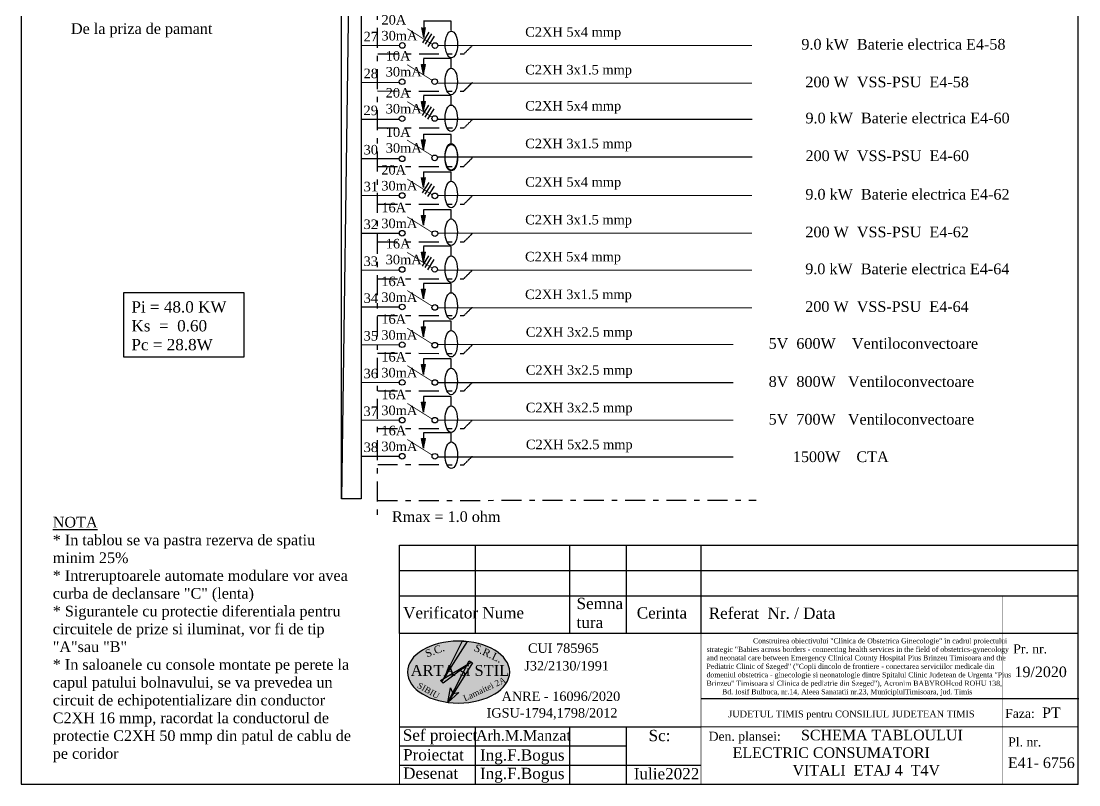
# Model space of a CAD drawing. Header units: inches. Extents: x -369701 to 85886, y 28217 to 66726.
# Drawn here: x 52113 to 66137, y 28218 to 38344 of the extents above; entities that cross this region are included whole.
import ezdxf

# ---------------------------------------------------------------- set-up
doc = ezdxf.new("R2010")
doc.units = ezdxf.units.IN
doc.header["$MEASUREMENT"] = 0
doc.linetypes.add('DOUBLE_DASHED', pattern=[1.093611, 0.529167, -0.211667, 0.141111, -0.211667])
doc.layers.add('Circuite', color=7, linetype='Continuous', lineweight=25)
for name, color, linetype in [('circuite iluminat normal', 7, 'Continuous'), ('ELECTRICAL', 7, 'Continuous'), ('Texte', 7, 'Continuous')]:
    doc.layers.add(name, color=color, linetype=linetype)
doc.styles.get("Standard").update_dxf_attribs({"font": 'arial.ttf'})

msp = doc.modelspace()

# ---------------------------------------------------------------- hatches: boundary and pattern name
at = {"layer": 'Circuite', "linetype": 'Continuous'}
h = msp.add_hatch(color=256, dxfattribs=at)
h.paths.add_polyline_path([(57450, 38128), (57450, 38258), (57424, 38258)])
h.paths.add_polyline_path([(57476, 38258), (57450, 38258), (57450, 38128)])
h = msp.add_hatch(color=256, dxfattribs=at)
h.paths.add_polyline_path([(57450, 38128), (57450, 38258), (57424, 38258)])
h.paths.add_polyline_path([(57476, 38258), (57450, 38258), (57450, 38128)])
h = msp.add_hatch(color=256, dxfattribs=at)
h.paths.add_polyline_path([(57448, 37639), (57448, 37769), (57422, 37769)])
h.paths.add_polyline_path([(57474, 37769), (57448, 37769), (57448, 37639)])
h = msp.add_hatch(color=256, dxfattribs=at)
h.paths.add_polyline_path([(57448, 37150), (57448, 37279), (57422, 37279)])
h.paths.add_polyline_path([(57474, 37279), (57448, 37279), (57448, 37150)])
h = msp.add_hatch(color=256, dxfattribs=at)
h.paths.add_polyline_path([(57448, 36639), (57448, 36769), (57422, 36769)])
h.paths.add_polyline_path([(57474, 36769), (57448, 36769), (57448, 36639)])
h = msp.add_hatch(color=256, dxfattribs=at)
h.paths.add_polyline_path([(57448, 36139), (57448, 36269), (57422, 36269)])
h.paths.add_polyline_path([(57475, 36269), (57448, 36269), (57448, 36139)])
h = msp.add_hatch(color=256, dxfattribs=at)
h.paths.add_polyline_path([(57448, 36139), (57448, 36269), (57422, 36269)])
h.paths.add_polyline_path([(57475, 36269), (57448, 36269), (57448, 36139)])
h = msp.add_hatch(color=256, dxfattribs=at)
h.paths.add_polyline_path([(57448, 35639), (57448, 35769), (57422, 35769)])
h.paths.add_polyline_path([(57475, 35769), (57448, 35769), (57448, 35639)])
h = msp.add_hatch(color=256, dxfattribs=at)
h.paths.add_polyline_path([(57448, 35639), (57448, 35769), (57422, 35769)])
h.paths.add_polyline_path([(57475, 35769), (57448, 35769), (57448, 35639)])
h = msp.add_hatch(color=256, dxfattribs=at)
h.paths.add_polyline_path([(57448, 35150), (57448, 35279), (57422, 35279)])
h.paths.add_polyline_path([(57474, 35279), (57448, 35279), (57448, 35150)])
h = msp.add_hatch(color=256, dxfattribs=at)
h.paths.add_polyline_path([(57448, 34660), (57448, 34790), (57422, 34790)])
h.paths.add_polyline_path([(57475, 34790), (57448, 34790), (57448, 34660)])
h = msp.add_hatch(color=256, dxfattribs=at)
h.paths.add_polyline_path([(57448, 34660), (57448, 34790), (57422, 34790)])
h.paths.add_polyline_path([(57474, 34790), (57448, 34790), (57448, 34660)])
h = msp.add_hatch(color=256, dxfattribs=at)
h.paths.add_polyline_path([(57448, 34160), (57448, 34290), (57422, 34290)])
h.paths.add_polyline_path([(57475, 34290), (57448, 34290), (57448, 34160)])
h = msp.add_hatch(color=256, dxfattribs=at)
h.paths.add_polyline_path([(57448, 34160), (57448, 34290), (57422, 34290)])
h.paths.add_polyline_path([(57474, 34290), (57448, 34290), (57448, 34160)])
h = msp.add_hatch(color=256, dxfattribs=at)
h.paths.add_polyline_path([(57449, 33660), (57449, 33790), (57423, 33790)])
h.paths.add_polyline_path([(57475, 33790), (57449, 33790), (57449, 33660)])
h = msp.add_hatch(color=256, dxfattribs=at)
h.paths.add_polyline_path([(57449, 33660), (57449, 33790), (57423, 33790)])
h.paths.add_polyline_path([(57475, 33790), (57449, 33790), (57449, 33660)])
h = msp.add_hatch(color=256, dxfattribs=at)
h.paths.add_polyline_path([(57449, 33160), (57449, 33290), (57423, 33290)])
h.paths.add_polyline_path([(57475, 33290), (57449, 33290), (57449, 33160)])
h = msp.add_hatch(color=256, dxfattribs=at)
h.paths.add_polyline_path([(57449, 33160), (57449, 33290), (57423, 33290)])
h.paths.add_polyline_path([(57475, 33290), (57449, 33290), (57449, 33160)])
h = msp.add_hatch(color=256, dxfattribs=at)
h.paths.add_polyline_path([(57449, 32682), (57449, 32812), (57423, 32812)])
h.paths.add_polyline_path([(57475, 32812), (57449, 32812), (57449, 32682)])
h = msp.add_hatch(color=256, dxfattribs=at)
h.paths.add_polyline_path([(57449, 32682), (57449, 32812), (57423, 32812)])
h.paths.add_polyline_path([(57475, 32812), (57449, 32812), (57449, 32682)])
at = {"layer": 'ELECTRICAL', "linetype": 'Continuous', "true_color": 0x7fd2f5}
h = msp.add_hatch(color=141, dxfattribs=at)
edge = h.paths.add_edge_path()
edge.add_ellipse((57912, 29713), major_axis=(-678, 0), ratio=0.605763, start_angle=0, end_angle=360, ccw=False)
h.paths.add_polyline_path([(57937, 29407), (58508, 29673), (58560, 29561), (57989, 29295)], flags=9)
h.paths.add_polyline_path([(57388, 29609), (57684, 29440), (57623, 29334), (57328, 29503)], flags=24)
h.paths.add_polyline_path([(58138, 30124), (58510, 29947), (58444, 29809), (58072, 29986)], flags=25)
h.paths.add_polyline_path([(57424, 30014), (57691, 30114), (57745, 29972), (57478, 29871)], flags=25)
h.paths.add_polyline_path([(57235, 29843), (58576, 29843), (58576, 29620), (57235, 29620)], flags=25)
at = {"layer": 'ELECTRICAL', "linetype": 'Continuous'}
h = msp.add_hatch(color=1, dxfattribs=at)
h.paths.add_polyline_path([(58029, 30118), (57962, 30124), (57713, 29627), (57721, 29632)])
h.paths.add_polyline_path([(57713, 29627), (57673, 29603), (57692, 29585)])
h.paths.add_polyline_path([(57721, 29632), (57713, 29627), (57692, 29585)], flags=17)
h.paths.add_polyline_path([(58019, 29802), (58026, 29815), (57721, 29632), (57692, 29585), (57710, 29566)])
h.paths.add_polyline_path([(58078, 29846), (58026, 29815), (58019, 29802)], flags=17)
h.paths.add_polyline_path([(58078, 29846), (58019, 29802), (57835, 29439), (57838, 29430), (57845, 29431), (58098, 29834), (58051, 29864), (58026, 29815)])
h.paths.add_polyline_path([(57918, 29441), (57845, 29431), (57769, 29308)])
h.paths.add_polyline_path([(57845, 29431), (57838, 29430), (57835, 29439), (57769, 29308)])
h.paths.add_polyline_path([(57835, 29439), (57807, 29506), (57769, 29308)])

# ---------------------------------------------------------------- linework, layer by layer
at = {"layer": 'Circuite', "linetype": 'DOUBLE_DASHED', "ltscale": 500}
msp.add_line((56833, 50832), (56833, 31716), dxfattribs=at)
at = {"layer": 'Circuite', "linetype": 'Continuous'}
for p, q in [((57813, 38343), (57449, 38343)), ((57450, 38333), (57450, 38128)), ((57813, 38221), (57813, 38342)), ((57450, 38128), (57424, 38258)), ((57450, 38128), (57476, 38258)), ((57450, 38128), (57476, 38258)), ((57448, 37639), (57422, 37769)), ((57422, 37769), (57474, 37769)), ((57812, 37849), (57448, 37849)), ((57448, 37844), (57448, 37638)), ((57448, 37639), (57474, 37769)), ((57812, 37722), (57812, 37843)), ((57812, 37359), (57448, 37359)), ((57448, 37355), (57448, 37149)), ((57812, 37233), (57812, 37354)), ((57448, 37150), (57422, 37279)), ((57422, 37279), (57474, 37279)), ((57448, 37150), (57474, 37279)), ((57448, 36639), (57422, 36769)), ((57422, 36769), (57474, 36769)), ((57448, 36844), (57448, 36638)), ((57812, 36843), (57448, 36843)), ((57448, 36639), (57474, 36769)), ((57812, 36722), (57812, 36843)), ((57448, 36344), (57448, 36138)), ((57812, 36343), (57448, 36343)), ((57812, 36222), (57812, 36343)), ((57448, 36139), (57422, 36269)), ((57422, 36267), (57475, 36267)), ((57422, 36267), (57475, 36267)), ((57448, 36139), (57475, 36269)), ((57448, 36139), (57475, 36269)), ((57448, 35639), (57422, 35769)), ((57422, 35767), (57475, 35767)), ((57422, 35767), (57475, 35767)), ((57448, 35844), (57448, 35638)), ((57812, 35843), (57448, 35843)), ((57448, 35639), (57475, 35769)), ((57448, 35639), (57475, 35769)), ((57812, 35722), (57812, 35843)), ((57812, 35359), (57448, 35359)), ((57448, 35355), (57448, 35149)), ((57812, 35233), (57812, 35354)), ((57448, 35150), (57422, 35279)), ((57422, 35279), (57474, 35279)), ((57448, 35150), (57474, 35279)), ((57448, 34660), (57422, 34790)), ((57422, 34789), (57475, 34789)), ((57422, 34789), (57475, 34789)), ((57448, 34866), (57448, 34660)), ((57812, 34864), (57448, 34864)), ((57448, 34660), (57475, 34790)), ((57448, 34660), (57474, 34790)), ((57812, 34744), (57812, 34864)), ((57448, 34366), (57448, 34160)), ((57812, 34364), (57448, 34364)), ((57812, 34244), (57812, 34364)), ((57448, 34160), (57422, 34290)), ((57422, 34289), (57475, 34289)), ((57422, 34289), (57475, 34289)), ((57448, 34160), (57475, 34290)), ((57448, 34160), (57474, 34290)), ((57449, 33866), (57449, 33660)), ((57813, 33866), (57449, 33866)), ((57813, 33744), (57813, 33864)), ((57423, 33790), (57475, 33790)), ((57449, 33660), (57423, 33790)), ((57423, 33790), (57475, 33790)), ((57449, 33660), (57475, 33790)), ((57449, 33660), (57475, 33790)), ((57423, 33290), (57475, 33290)), ((57449, 33160), (57423, 33290)), ((57423, 33290), (57475, 33290)), ((57449, 33366), (57449, 33160)), ((57813, 33366), (57449, 33366)), ((57449, 33160), (57475, 33290)), ((57449, 33160), (57475, 33290)), ((57813, 33244), (57813, 33364)), ((57449, 32887), (57449, 32682)), ((57813, 32887), (57449, 32887)), ((57813, 32765), (57813, 32886)), ((57423, 32812), (57475, 32812)), ((57449, 32682), (57423, 32812)), ((57423, 32812), (57475, 32812)), ((57449, 32682), (57475, 32812)), ((57449, 32682), (57475, 32812))]:
    msp.add_line(p, q, dxfattribs=at)
at = {"layer": 'Circuite'}
for p, q in [((57437, 38058), (57522, 38196)), ((57472, 38037), (57557, 38174)), ((57507, 38009), (57592, 38146)), ((57435, 37093), (57519, 37230)), ((57470, 37072), (57555, 37209)), ((57505, 37043), (57590, 37181)), ((57436, 36069), (57521, 36206)), ((57471, 36048), (57556, 36185)), ((57506, 36020), (57591, 36157)), ((57435, 35097), (57519, 35234)), ((57470, 35076), (57555, 35213)), ((57505, 35048), (57590, 35185))]:
    msp.add_line(p, q, dxfattribs=at)
at = {"layer": 'Circuite', "linetype": 'Continuous', "ltscale": 2}
msp.add_line((61134, 29363), (66137, 29363), dxfattribs=at)
at = {"layer": 'Circuite', "linetype": 'Continuous'}
for points in [[(66128, 28226), (66128, 51445), (52113, 51445), (52113, 28226)], [(53476, 34744), (55065, 34744), (55065, 33890), (53476, 33890)]]:
    msp.add_lwpolyline(points, close=True, dxfattribs=at)
for centre in [(57817, 38034), (57817, 38034), (57817, 38034), (57815, 37545), (57815, 37056), (57815, 36545), (57816, 36534), (57815, 36045), (57815, 36045), (57815, 35545), (57815, 35545), (57815, 35056), (57815, 34567), (57815, 34567), (57815, 34067), (57815, 34067), (57815, 33567), (57815, 33567), (57815, 33567), (57815, 33067), (57815, 33067), (57815, 33067), (57816, 32588), (57816, 32588), (57816, 32588)]:
    msp.add_ellipse(centre, major_axis=(0, 176), ratio=0.466655, dxfattribs=at)
at = {"layer": 'circuite iluminat normal'}
msp.add_lwpolyline([(56361, 50341), (56620, 50341), (56620, 32010), (56361, 32010)], close=True, dxfattribs=at)
at = {"layer": 'ELECTRICAL', "linetype": 'Continuous'}
for p, q in [((56620, 50341), (56361, 32010)), ((57962, 30124), (57692, 29585)), ((57692, 29585), (58029, 30118)), ((57962, 30124), (58029, 30118)), ((57673, 29603), (58078, 29846)), ((58078, 29846), (57710, 29566)), ((57769, 29308), (58051, 29864)), ((58098, 29834), (57769, 29308)), ((58051, 29864), (58098, 29834)), ((57710, 29566), (57673, 29603)), ((57769, 29308), (57807, 29506)), ((57807, 29506), (57838, 29430)), ((57918, 29441), (57769, 29308)), ((57838, 29430), (57918, 29441))]:
    msp.add_line(p, q, dxfattribs=at)
at = {"layer": 'ELECTRICAL', "linetype": 'DOUBLE_DASHED'}
for p, q in [((57984, 37909), (58098, 38023)), ((57982, 37418), (58096, 37531)), ((57982, 37417), (58096, 37531)), ((57985, 36928), (58099, 37042)), ((57985, 36928), (58099, 37042)), ((57982, 36417), (58096, 36531)), ((57982, 35917), (58096, 36031)), ((57982, 35417), (58096, 35531)), ((57982, 34928), (58096, 35042)), ((57982, 34928), (58096, 35042)), ((57982, 34439), (58096, 34553)), ((57982, 33939), (58096, 34053)), ((57983, 33442), (58097, 33555)), ((57983, 32942), (58097, 33055)), ((57983, 32463), (58097, 32577))]:
    msp.add_line(p, q, dxfattribs=at)
at = {"layer": 'ELECTRICAL', "linetype": 'DOUBLE_DASHED', "ltscale": 500}
for p, q in [((56841, 37910), (57984, 37909)), ((56839, 37418), (57982, 37417)), ((56842, 36929), (57985, 36928)), ((56839, 36418), (57982, 36417)), ((56839, 35918), (57983, 35917)), ((56839, 35418), (57982, 35417)), ((56839, 34929), (57982, 34928)), ((56839, 34440), (57983, 34439)), ((56839, 33940), (57982, 33939)), ((56840, 33442), (57983, 33442)), ((56840, 32942), (57983, 32942)), ((56840, 32464), (57983, 32463)), ((56840, 31990), (61856, 31991))]:
    msp.add_line(p, q, dxfattribs=at)
at = {"layer": 'ELECTRICAL', "linetype": 'Continuous', "flags": 128}
for points, const_width in [([(57569, 38033), (57233, 38244)], 10.1), ([(57569, 38033), (57233, 38244)], 10.1), ([(56621, 38020), (57129, 38020)], 15.2), ([(57634, 38021), (61805, 38021)], 15.2), ([(58376, 38021), (61264, 38021)], 15.2), ([(57567, 37556), (57231, 37767)], 10.1), ([(57567, 37556), (57231, 37767)], 10.1), ([(57567, 37556), (57231, 37767)], 10.1), ([(56619, 37531), (57127, 37531)], 15.2), ([(56622, 37531), (57130, 37531)], 15.2), ([(57634, 37521), (61805, 37521)], 15.2), ([(58376, 37521), (61264, 37521)], 15.2), ([(57567, 37067), (57231, 37278)], 10.1), ([(57567, 37067), (57231, 37278)], 10.1), ([(57567, 37067), (57231, 37278)], 10.1), ([(56622, 37042), (57130, 37042)], 15.2), ([(57635, 37043), (61806, 37043)], 15.2), ([(58377, 37043), (61265, 37043)], 15.2), ([(57567, 36556), (57231, 36767)], 10.1), ([(57567, 36556), (57231, 36767)], 10.1), ([(57567, 36556), (57231, 36767)], 10.1), ([(56619, 36520), (57127, 36520)], 15.2), ([(57635, 36543), (61806, 36543)], 15.2), ([(58377, 36543), (61265, 36543)], 15.2), ([(57568, 36039), (57232, 36250)], 10.1), ([(57568, 36039), (57232, 36250)], 10.1), ([(56620, 36031), (57128, 36031)], 15.2), ([(56619, 36031), (57128, 36031)], 15.2), ([(57634, 36032), (61805, 36032)], 15.2), ([(58376, 36032), (61264, 36032)], 15.2), ([(57568, 35539), (57232, 35750)], 10.1), ([(57568, 35539), (57232, 35750)], 10.1), ([(56619, 35531), (57128, 35531)], 15.2), ([(57634, 35532), (61805, 35532)], 15.2), ([(58376, 35532), (61264, 35532)], 15.2), ([(57567, 35067), (57231, 35278)], 10.1), ([(57567, 35067), (57231, 35278)], 10.1), ([(57567, 35067), (57231, 35278)], 10.1), ([(56619, 35042), (57127, 35042)], 15.2), ([(56621, 35042), (57130, 35042)], 15.2), ([(57632, 35043), (61803, 35043)], 15.2), ([(58374, 35043), (61262, 35043)], 15.2), ([(57568, 34561), (57232, 34772)], 10.1), ([(57568, 34561), (57232, 34772)], 10.1), ([(56620, 34553), (57128, 34553)], 15.2), ([(56619, 34553), (57128, 34553)], 15.2), ([(57632, 34543), (61803, 34543)], 15.2), ([(58374, 34543), (61262, 34543)], 15.2), ([(57568, 34061), (57232, 34272)], 10.1), ([(57568, 34061), (57232, 34272)], 10.1), ([(56619, 34053), (57128, 34053)], 15.2), ([(57633, 34056), (61557, 34056)], 15.2), ([(57568, 33565), (57232, 33776)], 10.1), ([(57568, 33565), (57232, 33776)], 10.1), ([(56620, 33553), (57128, 33553)], 15.2), ([(57634, 33551), (61557, 33551)], 15.2), ([(57568, 33065), (57232, 33276)], 10.1), ([(57568, 33065), (57232, 33276)], 10.1), ([(56620, 33053), (57128, 33053)], 15.2), ([(57635, 33054), (61557, 33054)], 15.2), ([(57568, 32587), (57232, 32798)], 10.1), ([(57568, 32587), (57232, 32798)], 10.1), ([(56620, 32574), (57128, 32574)], 15.2), ([(57634, 32565), (61557, 32565)], 15.2)]:
    msp.add_lwpolyline(points, dxfattribs=dict(at, const_width=const_width))
at = {"layer": 'ELECTRICAL', "linetype": 'Continuous'}
for centre in [(57166, 38022), (57599, 38020), (57164, 37541), (57596, 37542), (57164, 37051), (57596, 37053), (57164, 36519), (57596, 36531), (57165, 36032), (57598, 36027), (57165, 35532), (57598, 35527), (57164, 35051), (57596, 35053), (57165, 34554), (57597, 34548), (57165, 34054), (57597, 34048), (57165, 33554), (57598, 33553), (57165, 33054), (57598, 33053), (57165, 32575), (57598, 32574)]:
    msp.add_circle(centre, 37.2, dxfattribs=at)
at = {"layer": 'ELECTRICAL', "linetype": 'Continuous', "extrusion": (0, 0, -1)}
msp.add_ellipse((57912, 29713), major_axis=(-678, 0), ratio=0.605763, dxfattribs=at)
at = {"layer": 'Texte', "linetype": 'Continuous'}
for p, q in [((58139, 30561), (58139, 31396)), ((59389, 30561), (59389, 31396)), ((60139, 30561), (60139, 31396)), ((61128, 30561), (61128, 31396)), ((58139, 30226), (58139, 31061)), ((59389, 30226), (59389, 31061)), ((60139, 30226), (60139, 31061)), ((61128, 30226), (61128, 31061)), ((57128, 28987), (61128, 28987)), ((58139, 28226), (58138, 28988)), ((59389, 28226), (59389, 28987)), ((60139, 28218), (60139, 28987)), ((57128, 28733), (60139, 28733)), ((57128, 28480), (61128, 28480))]:
    msp.add_line(p, q, dxfattribs=at)
at = {"layer": 'Texte', "linetype": 'Continuous', "flags": 128}
for points in [[(57128, 30896), (57128, 31396), (66128, 31396)], [(57128, 30896), (57128, 31396), (66128, 31396)], [(57128, 30561), (57128, 31061), (66128, 31061)], [(57128, 30561), (57128, 31061), (66128, 31061)], [(57128, 30226), (57128, 30726), (66128, 30726)]]:
    msp.add_lwpolyline(points, dxfattribs=at)
at = {"layer": 'Texte', "linetype": 'Continuous'}
for points, const_width in [([(65128, 28226), (65128, 30714)], 5), ([(61128, 28226), (61128, 30226)], 10), ([(57128, 28987), (61128, 28987)], 10), ([(61128, 28987), (66128, 28987)], 10)]:
    msp.add_lwpolyline(points, dxfattribs=dict(at, const_width=const_width))
at = {"layer": 'Texte', "linetype": 'Continuous', "const_width": 15}
msp.add_lwpolyline([(66128, 28226), (57128, 28226), (57128, 30226), (66128, 30226)], close=True, dxfattribs=at)

# ---------------------------------------------------------------- texts
at = {"layer": 'Circuite', "linetype": 'Continuous', "char_height": 126.25, "width": 407.03, "attachment_point": 1}
for s, insert in [('{\\fTimes New Roman|b0|i0|c0|p18;20A\\P30mA}', (56890, 38425)), ('{\\fTimes New Roman|b0|i0|c0|p18;10A\\P30mA}', (56946, 37947)), ('{\\fTimes New Roman|b0|i0|c0|p18;20A\\P30mA}', (56946, 37457)), ('{\\fTimes New Roman|b0|i0|c0|p18;10A\\P30mA}', (56947, 36936)), ('{\\fTimes New Roman|b0|i0|c0|p18;20A\\P30mA}', (56888, 36436)), ('{\\fTimes New Roman|b0|i0|c0|p18;16A\\P30mA}', (56888, 35936)), ('{\\fTimes New Roman|b0|i0|c0|p18;16A\\P30mA}', (56946, 35457)), ('{\\fTimes New Roman|b0|i0|c0|p18;16A\\P30mA}', (56888, 34957)), ('{\\fTimes New Roman|b0|i0|c0|p18;16A\\P30mA}', (56888, 34457)), ('{\\fTimes New Roman|b0|i0|c0|p18;16A\\P30mA}', (56888, 33957)), ('{\\fTimes New Roman|b0|i0|c0|p18;16A\\P30mA}', (56888, 33457)), ('{\\fTimes New Roman|b0|i0|c0|p18;16A\\P30mA}', (56889, 32979)), ('{\\fTimes New Roman|b0|i0|c0|p18;16A\\P30mA}', (56889, 32979))]:
    msp.add_mtext(s, dxfattribs=dict(at, insert=insert))
at = {"layer": 'ELECTRICAL', "linetype": 'Continuous', "attachment_point": 1}
for s, insert, char_height, width in [('{\\fTimes New Roman|b0|i0|c0|p18;De la priza de pamant}', (52773, 38316), 141.54, 3139.93), ('{\\fTimes New Roman|b0|i0|c0|p18;27}', (56653, 38203), 126.38, 407.44), ('{\\fTimes New Roman|b0|i0|c0|p18;28}', (56653, 37714), 126.38, 407.44), ('{\\fTimes New Roman|b0|i0|c0|p18;29}', (56652, 37224), 126.38, 407.44), ('{\\fTimes New Roman|b0|i0|c0|p18;30}', (56653, 36703), 126.38, 407.44), ('{\\fTimes New Roman|b0|i0|c0|p18;31}', (56654, 36214), 126.38, 407.44), ('{\\fTimes New Roman|b0|i0|c0|p18;32}', (56653, 35714), 126.38, 407.44), ('{\\fTimes New Roman|b0|i0|c0|p18;33}', (56653, 35224), 126.38, 407.44), ('{\\fTimes New Roman|b0|i0|c0|p18;34}', (56654, 34735), 126.38, 407.44), ('{\\fTimes New Roman|b0|i0|c0|p18;\\C1;Pi\\fTimes New Roman|b1|i0|c0|p18; \\fTimes New Roman|b0|i0|c0|p18;= 48.0 KW\\PKs  =  0.60\\PPc\\fTimes New Roman|b1|i0|c0|p18; \\fTimes New Roman|b0|i0|c0|p18;= 28.8W}', (53575, 34630), 150, 1841.24), ('{\\fTimes New Roman|b0|i0|c0|p18;35}', (56653, 34235), 126.38, 407.44), ('{\\fTimes New Roman|b0|i0|c0|p18;36}', (56653, 33735), 126.38, 407.44), ('{\\fTimes New Roman|b0|i0|c0|p18;37}', (56652, 33235), 126.38, 407.44), ('{\\fTimes New Roman|b0|i0|c0|p18;38}', (56654, 32757), 126.38, 407.44)]:
    msp.add_mtext(s, dxfattribs=dict(at, insert=insert, char_height=char_height, width=width))
at = {"layer": 'ELECTRICAL', "linetype": 'DOUBLE_DASHED', "attachment_point": 1}
for s, insert, char_height, width in [('{\\fTimes New Roman|b0|i0|c0|p18;C2XH 5x4 mmp}', (58796, 38264), 126.38, 2813.98), ('{\\fTimes New Roman|b0|i0|c0|p18;        9.0 kW  Baterie electrica E4-58}', (62030, 38108), 141.54, 8555.18), ('{\\fTimes New Roman|b0|i0|c0|p18;C2XH 3x1.5 mmp}', (58796, 37764), 126.38, 2813.98), ('{\\fTimes New Roman|b0|i0|c0|p18;         200 W  VSS-PSU  E4-58}', (62030, 37608), 141.54, 8555.18), ('{\\fTimes New Roman|b0|i0|c0|p18;C2XH 5x4 mmp}', (58796, 37285), 126.38, 2813.98), ('{\\fTimes New Roman|b0|i0|c0|p18;         9.0 kW  Baterie electrica E4-60}', (62031, 37130), 141.54, 8555.18), ('{\\fTimes New Roman|b0|i0|c0|p18;C2XH 3x1.5 mmp}', (58796, 36785), 126.38, 2813.98), ('{\\fTimes New Roman|b0|i0|c0|p18;         200 W  VSS-PSU  E4-60}', (62031, 36630), 141.54, 8555.18), ('{\\fTimes New Roman|b0|i0|c0|p18;C2XH 5x4 mmp}', (58796, 36275), 126.38, 2813.98), ('{\\fTimes New Roman|b0|i0|c0|p18;         9.0 kW  Baterie electrica E4-62}', (62030, 36119), 141.54, 8555.18), ('{\\fTimes New Roman|b0|i0|c0|p18;C2XH 3x1.5 mmp}', (58796, 35775), 126.38, 2813.98), ('{\\fTimes New Roman|b0|i0|c0|p18;         200 W  VSS-PSU  E4-62}', (62030, 35619), 141.54, 8555.18), ('{\\fTimes New Roman|b0|i0|c0|p18;C2XH 5x4 mmp}', (58794, 35285), 126.38, 2813.98), ('{\\fTimes New Roman|b0|i0|c0|p18;         9.0 kW  Baterie electrica E4-64}', (62028, 35130), 141.54, 8555.18), ('{\\fTimes New Roman|b0|i0|c0|p18;C2XH 3x1.5 mmp}', (58794, 34785), 126.38, 2813.98), ('{\\fTimes New Roman|b0|i0|c0|p18;         200 W  VSS-PSU  E4-64}', (62028, 34630), 141.54, 8555.18), ('{\\fTimes New Roman|b0|i0|c0|p18;C2XH 3x2.5 mmp}', (58804, 34285), 126.38, 2813.98), ('{\\fTimes New Roman|b0|i0|c0|p18;5V  600W    Ventiloconvectoare}', (62023, 34141), 141.54, 8555.18), ('{\\fTimes New Roman|b0|i0|c0|p18;C2XH 3x2.5 mmp}', (58804, 33781), 126.38, 2813.98), ('{\\fTimes New Roman|b0|i0|c0|p18;8V  800W   Ventiloconvectoare}', (62024, 33636), 141.54, 8555.18), ('{\\fTimes New Roman|b0|i0|c0|p18;C2XH 3x2.5 mmp}', (58804, 33284), 126.38, 2813.98), ('{\\fTimes New Roman|b0|i0|c0|p18;5V  700W   Ventiloconvectoare}', (62023, 33136), 141.54, 8555.18), ('{\\fTimes New Roman|b0|i0|c0|p18;C2XH 5x2.5 mmp}', (58805, 32795), 126.38, 2813.98), ('{\\fTimes New Roman|b0|i0|c0|p18;      1500W    CTA}', (62024, 32639), 141.54, 8555.18), ('{\\fTimes New Roman|b0|i0|c0|p18;Rmax = 1.0 ohm}', (57029, 31845), 141.54, 8555.18), ('{\\fTimes New Roman|b0|i0|c0|p18;\\LNOTA\\P\\l* In tablou se va pastra rezerva de spatiu minim 25%\\P* Intreruptoarele automate modulare vor avea curba de declansare "C" (lenta)\\P* Sigurantele cu protectie diferentiala pentru circuitele de prize si iluminat, vor fi de tip "A"sau "B"\\P* In saloanele cu console montate pe perete la capul patului bolnavului, se va prevedea un circuit de echipotentializare din conductor C2XH 16 mmp, racordat la conductorul de protectie C2XH 50 mmp din patul de cablu de pe coridor}', (52532, 31772), 141.541, 3974.27)]:
    msp.add_mtext(s, dxfattribs=dict(at, insert=insert, char_height=char_height, width=width))
at = {"layer": 'Texte', "linetype": 'Continuous', "attachment_point": 1}
for s, insert, char_height, width in [('\\fTimes New Roman|b0|i0|c0|p18;Verificator', (57177, 30574), 150, 957.75), ('\\fTimes New Roman|b0|i0|c0|p18;Nume', (58227, 30574), 150, 957.8), ('\\fTimes New Roman|b0|i0|c0|p18;Semna\\Ptura', (59477, 30698), 150, 957.8), ('\\fTimes New Roman|b0|i0|c0|p18;Cerinta ', (60275, 30573), 150, 713.5), ('{\\fTimes New Roman|b0|i0|c0|p18;19/2020}', (65284, 29786), 140, 1414.36), ('{\\fTimes New Roman|b0|i0|c0|p18;Faza:}', (65160, 29225), 120, 1414.36), ('{\\fTimes New Roman|b0|i0|c0|p18;  PT }', (65544, 29244), 140, 1414.36), ('{\\fTimes New Roman|b0|i0|c0|p18;Sef proiect}', (57173, 28953), 150, 1016.64), ('{\\fTimes New Roman|b0|i0|c0|p18;Arh.M.Manzat}', (58144, 28944), 140, 1423.27), ('{\\fTimes New Roman|b0|i0|c0|p18;  Sc:}', (60319, 28947), 150, 713.5), ('{\\fTimes New Roman|b0|i0|c0|p18;                \\H0.93333x;SCHEMA TABLOULUI ELECTRIC CONSUMATORI \\P               VITALI  ETAJ 4  \\C1;T4V}', (61547, 28948), 150, 3496), ('{\\fTimes New Roman|b0|i0|c0|p18;Proiectat}', (57177, 28692), 150, 957.75), ('{\\fTimes New Roman|b0|i0|c0|p18;Ing.F.Bogus}', (58197, 28689), 150, 957.75), ('{\\fTimes New Roman|b0|i0|c0|p18; E41- 6756}', (65143, 28581), 140, 1414.36), ('{\\fTimes New Roman|b0|i0|c0|p18;Desenat}', (57177, 28448), 150, 957.75), ('{\\fTimes New Roman|b0|i0|c0|p18;Ing.F.Bogus}', (58197, 28444), 150, 957.75), ('{\\fTimes New Roman|b0|i0|c0|p18;Iulie2022}', (60236, 28440), 150, 1534.79)]:
    msp.add_mtext(s, dxfattribs=dict(at, insert=insert, char_height=char_height, width=width))
at = {"layer": 'Texte', "attachment_point": 1}
for s, insert, char_height, width in [('\\fTimes New Roman|b0|i0|c0|p18;Referat  Nr. / Data', (61229, 30569), 150, 2000.85), ('{\\fTimes New Roman|b0|i0|c0|p18;                        \\H1.38x;      \\H0.97826x;Construirea obiectivului "Clinica de Obstetrica Ginecologie" in cadrul proiectului\\Pstrategic "Babies across borders - connecting health services in the field of obstetrics-gynecology and neonatal care between Emergency Clinical County Hospital Pius Brinzeu Timisoara and the Pediatric Clinic of Szeged" ("Copii dincolo de frontiere - conectarea serviciilor medicale din domeniul obstetrica - ginecologie si neonatologie dintre Spitalul Clinic Judetean de Urgenta "Pius Brinzeu" Timisoara si Clinica de pediatrie din Szeged"), Acronim BABYROHcod ROHU 138, \\P        Bd. Iosif Bulbuca, nr.14, Aleea Sanatatii nr.23, MunicipiulTimisoara, jud. Timis}', (61200, 30161), 50, 3987.91), ('{\\fTimes New Roman|b0|i0|c0|p18;        CUI 785965 \\H1.1x; }', (58455, 30093), 125, 4218.94), ('{\\fTimes New Roman|b0|i0|c0|p18;Pr. nr.}', (65267, 30081), 120, 1688.6), ('{\\fTimes New Roman|b0|i0|c0|p18;ARTA si STIL }', (57278, 29807), 144, 3081.12), ('\\pxt9;{\\fTimes New Roman|b0|i0|c0|p18;J32/2130/1991}', (58784, 29859), 125, 4218.94), ('\\pxt12;{\\fTimes New Roman|b0|i0|c0|p18;ANRE - 16096/2020}', (58483, 29455), 125, 4218.94), ('{\\fTimes New Roman|b0|i0|c0|p18;IGSU-1794,1798/2012}', (58284, 29235), 125, 4218.94), ('{\\fTimes New Roman|b0|i0|c0|p18;JUDETUL TIMIS pentru CONSILIUL JUDETEAN TIMIS}', (61488, 29203), 90, 3509.52), ('{\\fTimes New Roman|b0|i0|c0|p18;Den. plansei:   }', (61228, 28922), 120, 1562.27), ('{\\fTimes New Roman|b0|i0|c0|p18;Pl. nr.}', (65200, 28847), 120, 937.77)]:
    msp.add_mtext(s, dxfattribs=dict(at, insert=insert, char_height=char_height, width=width))
at = {"layer": 'Texte', "width": 3081.12, "attachment_point": 1}
for s, insert, char_height, rotation in [('{\\fTimes New Roman|b0|i0|c0|p18;S.C.}', (57457, 29999), 100, 20.7146), ('{\\fTimes New Roman|b0|i0|c0|p18;S.R.L.}', (58150, 30090), 100, 334.5926), ('{\\fTimes New Roman|b0|i0|c0|p18;Lamaitei 2A}', (57964, 29397), 80, 25.0215), ('{\\fTimes New Roman|b0|i0|c0|p18;SIBIU}', (57396, 29581), 80, 330.2913)]:
    msp.add_mtext(s, dxfattribs=dict(at, insert=insert, char_height=char_height, rotation=rotation))

doc.saveas('drawing.dxf')
